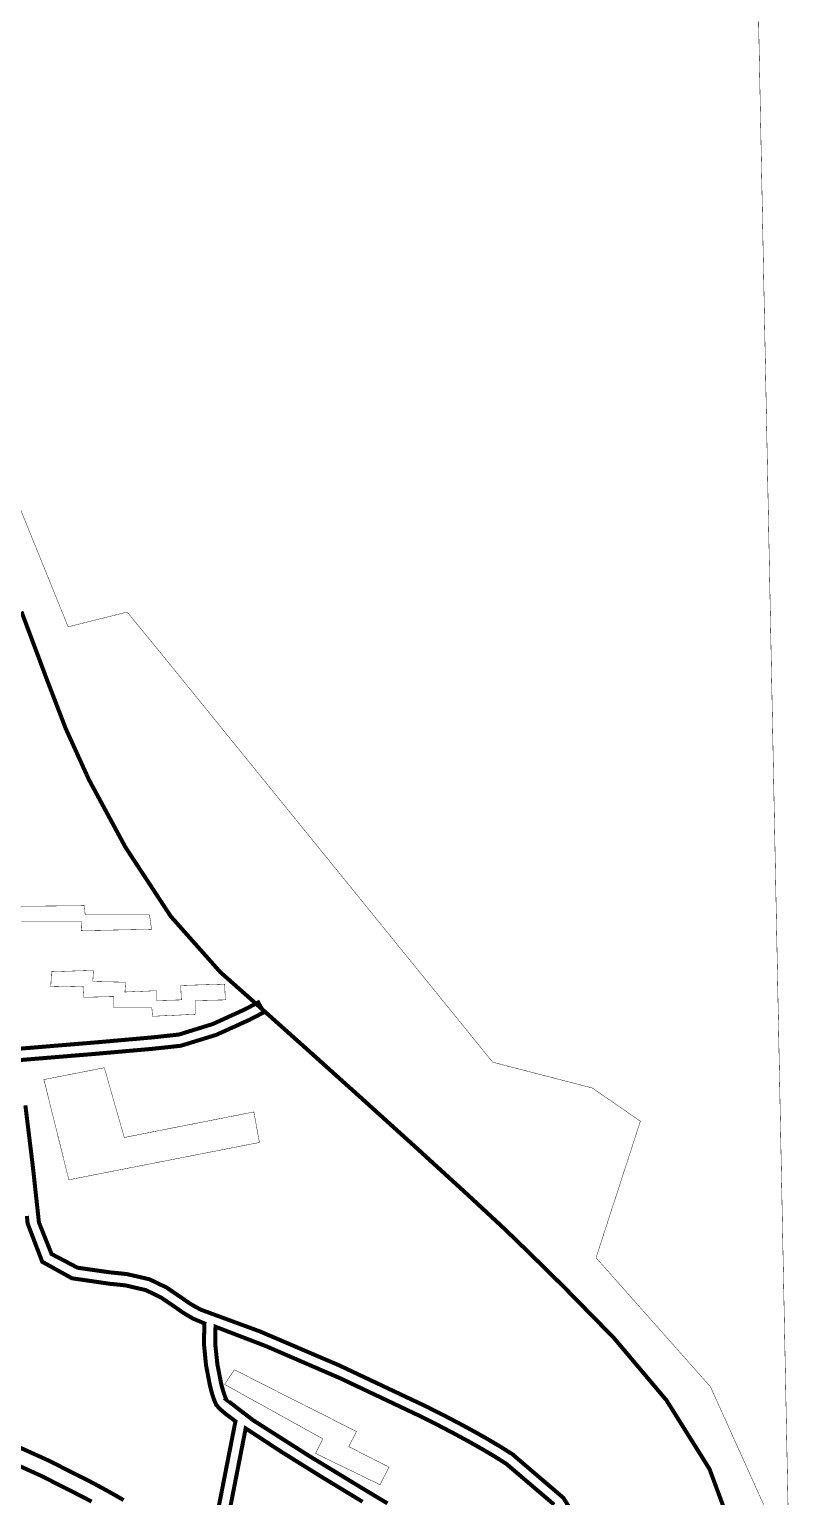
# Model space of a CAD drawing. Extents: x -14.6 to 30.8, y -26 to 29.
# Drawn here: x 25.55 to 30.84, y -6.64 to 3.49 of the extents above; entities that cross this region are included whole.
import ezdxf

# ---------------------------------------------------------------- set-up
doc = ezdxf.new("R2010")
doc.units = 0
doc.header["$LTSCALE"] = 0.000394
doc.linetypes.add('DASHED', pattern=[3e-06, 2e-06, -1e-06])
for name, color, linetype in [('CW_1001', 7, 'CONTINUOUS'), ('CW_1002', 7, 'CONTINUOUS'), ('CW_2002', 7, 'CONTINUOUS'), ('CW_2003', 7, 'CONTINUOUS'), ('CW_2006', 7, 'CONTINUOUS'), ('CW_2007', 7, 'CONTINUOUS')]:
    doc.layers.add(name, color=color, linetype=linetype)

msp = doc.modelspace()

# ---------------------------------------------------------------- linework, layer by layer
at = {"layer": 'CW_1001', "color": 1, "linetype": 'DASHED', "const_width": 0.02778}
msp.add_lwpolyline([(25.494425, -0.528272), (25.67454, -1.009805), (25.799008, -1.334114), (25.959303, -1.687769), (26.211893, -2.155284), (26.524864, -2.63315), (26.866299, -3.017858), (27.117296, -3.240287), (27.450214, -3.537716), (27.826427, -3.875865), (28.207307, -4.220452), (28.554228, -4.537195), (28.828562, -4.791813), (28.991681, -4.950024), (29.236365, -5.190825), (29.582832, -5.544625), (29.94655, -5.976055), (30.242988, -6.449752), (30.470622, -7.066886)], dxfattribs=at)
at = {"layer": 'CW_1002', "color": 1, "linetype": 'CONTINUOUS', "const_width": 0.007874}
for points in [[(25.006382, -3.584965), (25.556169, -3.540887), (26.039382, -3.500851), (26.399876, -3.468938), (26.581508, -3.449228), (26.815398, -3.376441), (27.032468, -3.277409), (27.12861, -3.227331), (27.166445, -3.296228), (27.066804, -3.348053), (26.840721, -3.450732), (26.594429, -3.52674), (26.396312, -3.548094), (26.003453, -3.582688), (25.481402, -3.625764)], [(25.521455, -3.938056), (25.573298, -4.362089), (25.615063, -4.746433), (25.702573, -4.965006), (25.881755, -5.059471), (26.11237, -5.092409), (26.150915, -5.096094), (26.188325, -5.099858), (26.223217, -5.103752), (26.223512, -5.103787), (26.377932, -5.1394), (26.495091, -5.195889), (26.592693, -5.26215), (26.658365, -5.307872), (26.729434, -5.348265), (26.812264, -5.378693), (27.138509, -5.498727), (27.684844, -5.732701), (28.295346, -6.021071), (28.409287, -6.0789), (28.517742, -6.135629), (28.61948, -6.190776), (28.71529, -6.244981), (28.803581, -6.297571), (28.883244, -6.34813), (28.883398, -6.34813), (28.883606, -6.348268), (28.883559, -6.348339), (29.234733, -6.649158)], [(26.745807, -7.272354), (26.97137, -6.119598), (26.906554, -6.071124), (26.861262, -6.03257), (26.838638, -6.005673), (26.838606, -6.00561), (26.838453, -6.00561), (26.831016, -5.989282), (26.823472, -5.969926), (26.815894, -5.947815), (26.80888, -5.924906), (26.801917, -5.899721), (26.795079, -5.872516), (26.76813, -5.73119), (26.753352, -5.580205), (26.757508, -5.444291), (26.678726, -5.410894), (26.610391, -5.370306), (26.546866, -5.325819), (26.458026, -5.265422), (26.352247, -5.214043), (26.214283, -5.181913), (26.213988, -5.181878), (26.175516, -5.177523), (26.139561, -5.173851), (26.104984, -5.170535), (25.842502, -5.13219), (25.638052, -5.018647), (25.536937, -4.753504)], [(29.170788, -6.695434), (28.84039, -6.41378), (28.840236, -6.41378), (28.840028, -6.413642), (28.840075, -6.413571), (28.763153, -6.364815), (28.676618, -6.313361), (28.581646, -6.259673), (28.478871, -6.203917), (28.371397, -6.147627), (28.260283, -6.091197), (27.696688, -5.823921), (27.179808, -5.600086), (26.833756, -5.467161), (26.832025, -5.589911), (26.846505, -5.726128), (26.871362, -5.854366), (26.877586, -5.87908), (26.884032, -5.902311), (26.890634, -5.923823), (26.89675, -5.941663), (26.902854, -5.957311), (26.908886, -5.970547), (26.908764, -5.97061), (27.093147, -6.112628), (27.475411, -6.356454), (27.888917, -6.608118), (27.955803, -6.648166)], [(27.848626, -6.67548), (27.575844, -6.510002), (27.290921, -6.332295), (27.041866, -6.168949), (26.823012, -7.287425)], [(25.410885, -6.268478), (25.678913, -6.389609), (25.979764, -6.54185), (26.039359, -6.573922), (26.09551, -6.604789), (26.147693, -6.634197), (26.199218, -6.664082)], [(25.924402, -6.645661), (25.632746, -6.497735), (25.375102, -6.38057)]]:
    msp.add_lwpolyline(points, dxfattribs=at)
at = {"layer": 'CW_2002', "color": 1, "linetype": 'CONTINUOUS', "const_width": 0.003}
msp.add_lwpolyline([(12.97663, 10.62648), (13.282346, 10.320764), (13.81735, 9.938618), (19.753346, 6.906929), (21.613122, 6.193591), (23.218134, 5.403823), (24.313618, 4.563102), (24.72124, 3.696906), (24.899575, 2.856185), (25.128862, 1.429508), (25.434579, 0.308547), (25.816724, -0.634079), (26.224346, -0.532173), (26.453634, -0.812413), (28.746508, -3.640291), (29.43437, -3.818626), (29.765563, -4.047913), (29.459846, -4.990539), (30.249614, -5.882213), (30.835571, -7.181508), (30.810094, -7.996752), (30.304134, 17.554724)], dxfattribs=at)
at = {"layer": 'CW_2003', "color": 1, "linetype": 'CONTINUOUS', "const_width": 0.003}
for points in [[(25.448646, -2.564047), (25.929402, -2.559512), (25.933937, -2.623008), (26.378409, -2.623008), (26.392016, -2.722787), (25.906724, -2.731858), (25.908992, -2.67063), (25.452559, -2.67126)], [(25.701575, -3.015354), (25.991339, -3.006299), (25.986811, -3.083268), (26.213189, -3.087795), (26.208661, -3.155709), (26.425984, -3.146654), (26.425984, -3.214567), (26.598031, -3.210039), (26.593504, -3.110433), (26.89685, -3.101378), (26.901378, -3.210039), (26.69311, -3.214567), (26.69311, -3.309646), (26.398819, -3.323228), (26.394291, -3.26437), (26.131693, -3.26437), (26.131693, -3.187402), (25.923425, -3.191929), (25.918898, -3.114961), (25.697047, -3.119488)]]:
    msp.add_lwpolyline(points, close=True, dxfattribs=at)
at = {"layer": 'CW_2006', "color": 1, "linetype": 'CONTINUOUS', "const_width": 0.003}
for points in [[(25.649378, -3.760213), (25.821346, -4.452386), (27.136906, -4.194433), (27.098213, -3.983772), (26.203976, -4.160039), (26.066402, -3.678528)], [(26.89648, -5.865252), (26.963362, -5.76385), (27.806937, -6.191031), (27.753, -6.294591), (28.031315, -6.436984), (27.968748, -6.557803), (27.524307, -6.342055), (27.573929, -6.240654)]]:
    msp.add_lwpolyline(points, close=True, dxfattribs=at)
at = {"layer": 'CW_2007', "color": 2, "linetype": 'CONTINUOUS', "const_width": 0.02778}
for points in [[(25.006382, -3.584965), (25.556169, -3.540887), (26.039382, -3.500851), (26.399876, -3.468938), (26.581508, -3.449228), (26.815398, -3.376441), (27.032468, -3.277409), (27.12861, -3.227331), (27.166445, -3.296228), (27.066804, -3.348053), (26.840721, -3.450732), (26.594429, -3.52674), (26.396312, -3.548094), (26.003453, -3.582688), (25.481402, -3.625764)], [(25.521455, -3.938056), (25.573298, -4.362089), (25.615063, -4.746433), (25.702573, -4.965006), (25.881755, -5.059471), (26.11237, -5.092409), (26.150915, -5.096094), (26.188325, -5.099858), (26.223217, -5.103752), (26.223512, -5.103787), (26.377932, -5.1394), (26.495091, -5.195889), (26.592693, -5.26215), (26.658365, -5.307872), (26.729434, -5.348265), (26.812264, -5.378693), (27.138509, -5.498727), (27.684844, -5.732701), (28.295346, -6.021071), (28.409287, -6.0789), (28.517742, -6.135629), (28.61948, -6.190776), (28.71529, -6.244981), (28.803581, -6.297571), (28.883244, -6.34813), (28.883398, -6.34813), (28.883606, -6.348268), (28.883559, -6.348339), (29.234733, -6.649158), (29.391368, -6.90154)], [(26.745807, -7.272354), (26.97137, -6.119598), (26.906554, -6.071124), (26.861262, -6.03257), (26.838638, -6.005673), (26.838606, -6.00561), (26.838453, -6.00561), (26.831016, -5.989282), (26.823472, -5.969926), (26.815894, -5.947815), (26.80888, -5.924906), (26.801917, -5.899721), (26.795079, -5.872516), (26.76813, -5.73119), (26.753352, -5.580205), (26.757508, -5.444291), (26.678726, -5.410894), (26.610391, -5.370306), (26.546866, -5.325819), (26.458026, -5.265422), (26.352247, -5.214043), (26.214283, -5.181913), (26.213988, -5.181878), (26.175516, -5.177523), (26.139561, -5.173851), (26.104984, -5.170535), (25.842502, -5.13219), (25.638052, -5.018647), (25.536937, -4.753504), (25.531933, -4.701948)], [(29.170788, -6.695434), (28.84039, -6.41378), (28.840236, -6.41378), (28.840028, -6.413642), (28.840075, -6.413571), (28.763153, -6.364815), (28.676618, -6.313361), (28.581646, -6.259673), (28.478871, -6.203917), (28.371397, -6.147627), (28.260283, -6.091197), (27.696688, -5.823921), (27.179808, -5.600086), (26.833756, -5.467161), (26.832025, -5.589911), (26.846505, -5.726128), (26.871362, -5.854366), (26.877586, -5.87908), (26.884032, -5.902311), (26.890634, -5.923823), (26.89675, -5.941663), (26.902854, -5.957311), (26.908886, -5.970547), (26.908764, -5.97061), (27.093147, -6.112628), (27.475411, -6.356454), (27.888917, -6.608118), (27.955803, -6.648166), (28.020259, -6.686582)], [(27.848626, -6.67548), (27.575844, -6.510002), (27.290921, -6.332295), (27.041866, -6.168949), (26.823012, -7.287425)], [(25.410885, -6.268478), (25.678913, -6.389609), (25.979764, -6.54185), (26.039359, -6.573922), (26.09551, -6.604789), (26.147693, -6.634197), (26.199218, -6.664082)], [(25.978418, -6.674796), (25.924402, -6.645661), (25.632746, -6.497735), (25.375102, -6.38057)]]:
    msp.add_lwpolyline(points, dxfattribs=at)

doc.saveas('drawing.dxf')
